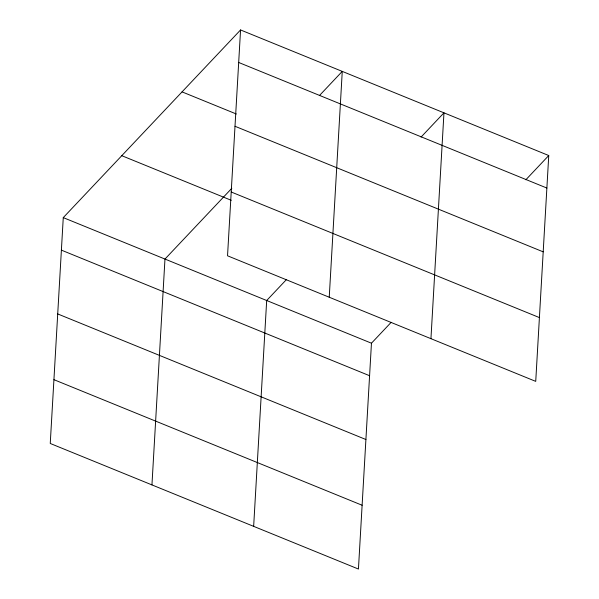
<?xml version="1.0" encoding="UTF-8"?>
<svg xmlns="http://www.w3.org/2000/svg" width="599" height="599" viewBox="0 0 599 599"><rect width="100%" height="100%" fill="white"/><g stroke="black" fill="none" stroke-linecap="round" stroke-linejoin="round"><path stroke-width="0.9" d="M240.558 29.95L227.538 255.795L535.731 381.376L548.751 155.53L240.558 29.95L63.269 217.617L50.249 443.47L358.442 569.05L371.462 343.205L391.177 322.329M151.951 484.913L164.972 259.06L231.813 188.303M253.654 526.356L266.682 300.503L286.389 279.636M329.24 297.239L342.261 71.393L319.372 95.623M430.943 338.682L443.964 112.837L421.075 137.066M525.855 179.767L548.751 155.53M238.679 62.468L546.88 188.049M182.051 91.879L236.35 114.005M235.003 126.269L543.196 251.85M231.214 192.002L539.407 317.582M121.777 155.688L231.236 200.291M63.269 217.617L371.462 343.205M61.398 250.135L369.59 375.723M57.721 313.936L365.914 439.516M53.925 379.669L362.118 505.249"/></g></svg>
